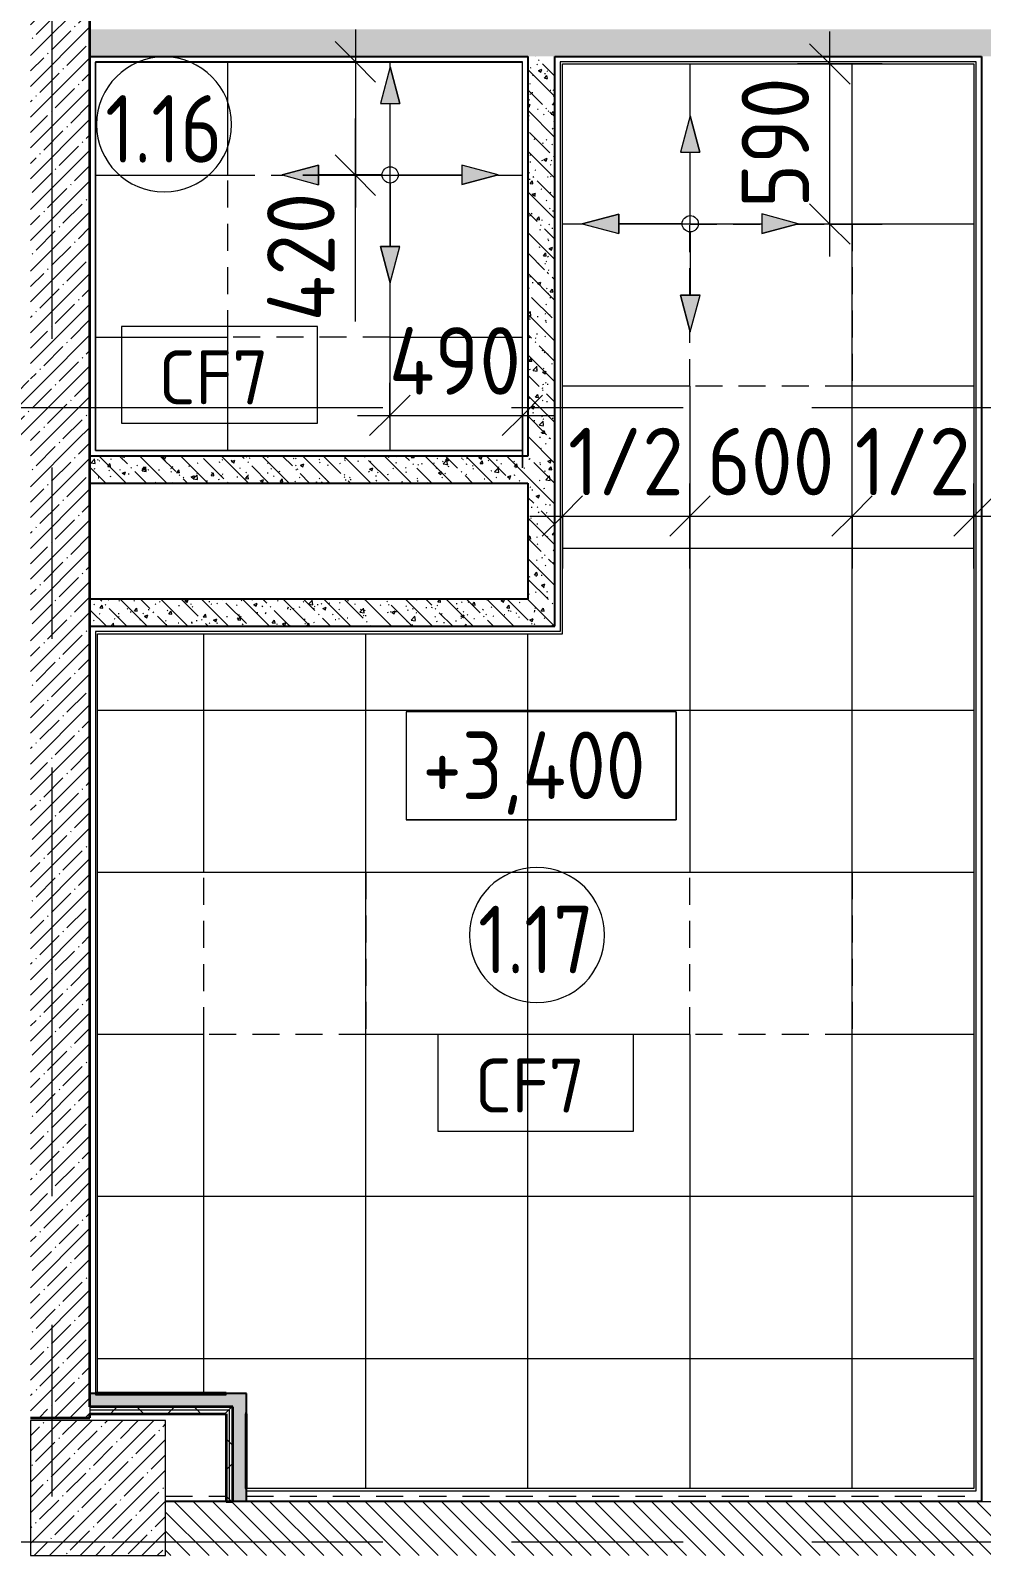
# Model space of a CAD drawing. Header units: millimetres. Extents: x 35861 to 236814, y -8553 to 29000.
# Drawn here: x 75480 to 79000, y 3550 to 9196 of the extents above; entities that cross this region are included whole.
import ezdxf

# ---------------------------------------------------------------- set-up
doc = ezdxf.new("R2010")
doc.units = ezdxf.units.MM
doc.linetypes.add('200_ШТРИХ__ш1_п0_6_', pattern=[160, 100, -60])
doc.linetypes.add('Осевая', pattern=[3175, 635, -476.25, 1587.5, -476.25])
for name, color, linetype, lineweight in [('A-ANNO-DIMS', 7, 'Continuous', 9), ('A-ANNO-DIMS-100', 7, 'Continuous', 9), ('A-AREA-IDEN', 7, 'Continuous', 9), ('A-CLNG-IDEN', 7, 'Continuous', 9), ('A-DETL-GENF', 7, 'Continuous', 9), ('A-DETL-MBND', 7, '200_ШТРИХ__ш1_п0_6_', 9), ('A-WALL', 7, 'Continuous', 9), ('G-ANNO-DIMS', 7, 'Continuous', 9), ('I-WALL', 7, 'Continuous', 9), ('S-COLS', 7, 'Continuous', 9), ('Оси-2', 7, 'Осевая', 9)]:
    doc.layers.add(name, color=color, linetype=linetype, lineweight=lineweight)
for name, color, linetype, lineweight, true_color in [('A-WALL-1', 7, 'Continuous', 35, 0x3c3c3c), ('A-WALL-2', 7, 'Continuous', 25, 0x3c3c3c), ('A-WALL-FNSH-2', 7, 'Continuous', 13, 0x3c3c3c)]:
    doc.layers.add(name, color=color, linetype=linetype, lineweight=lineweight, true_color=true_color)
doc.styles.add('GOST Common', font='GOST_Common.ttf', dxfattribs={"width": 0.9, "height": 250})
doc.styles.add('GOST Common_1', font='GOST_Common.ttf', dxfattribs={"height": 200})
doc.styles.add('ISOCPEUR', font='isocpeur.ttf', dxfattribs={"width": 0.9, "height": 250})
doc.dimstyles.new('ISO-2_5_0_9К_БОЛЬШОЙ', dxfattribs={"dimscale": 304.8, "dimtxt": 248.995294, "dimasz": 0.492126, "dimexe": 0.393701, "dimexo": 0.984252, "dimgap": 0, "dimtad": 1, "dimdec": 0, "dimrnd": 10, "dimzin": 0, "dimdsep": 46, "dimtxsty": 'ISOCPEUR', "dimblk1": 'OBLIQUE', "dimblk2": 'OBLIQUE', "dimsah": 1, "dimcen": 0.09, "dimdle": 0.393701, "dimazin": 0, "dimtfac": 1, "dimtdec": 4, "dimtix": 1, "dimtmove": 0, "dimatfit": 3, "dimfxl": 1, "dimtvp": 1, "dimtolj": 1, "dimtzin": 0, "dimarcsym": 2})
doc.dimstyles.new('ISO-2_5_0_9К_БОЛЬШОЙ_2', dxfattribs={"dimscale": 304.8, "dimtxt": 248.995294, "dimasz": 0.492126, "dimexe": 0.393701, "dimexo": 0.984252, "dimgap": 0, "dimtad": 1, "dimdec": 0, "dimrnd": 10, "dimzin": 0, "dimdsep": 46, "dimtxsty": 'ISOCPEUR', "dimblk1": 'OBLIQUE', "dimblk2": 'OBLIQUE', "dimsah": 1, "dimcen": 0.09, "dimdle": 0.393701, "dimazin": 0, "dimtfac": 1, "dimtdec": 4, "dimtix": 1, "dimtmove": 1, "dimatfit": 3, "dimfxl": 1, "dimtvp": 1, "dimtolj": 1, "dimtzin": 0, "dimarcsym": 2})
pattern_1 = [(45, (0, 0), (-57.02463, 57.02463), []), (45, (57.025, 0), (-57.02463, 57.02463), [100.806, -20.161, 3.353, -16.808])]
pattern_2 = [(135, (0, 0), (-75.43415, -75.43415), [106.68, -17.78, 3.556, -17.78]), (135, (0, 75.39), (-75.43415, -75.43415), []), (50, (0, 0), (127.52922, -11.15758), [13.335, -146.685]), (355, (0, 0), (-24.66966, 133.74002), [10.668, -117.348]), (100.451, (10.63, -0.93), (102.85973, 122.58178), [11.333, -124.663]), (46.184, (0, 35.56), (189.75516, -29.43036), [20.002, -220.027]), (96.636, (15.81, 33.1), (166.1822, 173.1996), [17, -186.995]), (351.184, (0, 35.56), (166.18393, 173.19757), [16.002, -176.022]), (21, (17.78, 26.67), (106.13027, -71.58603), [13.335, -146.685]), (326, (17.78, 26.67), (43.26188, 128.93175), [10.668, -117.348]), (71.451, (26.62, 20.7), (149.39198, 57.34505), [11.333, -124.663]), (37.5, (0, 0), (2.162228, 59.188357), [3.353, -112.573, 3.353, -115.773, -117.792]), (37.5, (0, 0), (2.162228, 59.188357), [-235.052, 3.353, -114.44]), (7.5, (0, 0), (46.773857, 70.12615), [3.353, -64.567, 3.353, -109.906, -44.894]), (7.5, (0, 0), (46.773857, 70.12615), [-181.178, 3.353, -41.542]), (327.5, (-39.65, 0), (94.91367, -4.010093), [3.353, -41.097, 3.353, -135.331, -184.023]), (327.5, (-39.65, 0), (94.91367, -4.010093), [-183.134, 3.353, -180.67]), (317.5, (-57.43, 0), (103.69057, 17.79882), [3.353, -54.432, 3.353, -88.748, -130.683]), (317.5, (-57.43, 0), (103.69057, 17.79882), [-149.885, 3.353, -127.33])]
pattern_3 = [(45, (0, 0), (-106.06602, 106.06602), []), (135, (0, 0), (-106.06602, -106.06602), [])]

# ---------------------------------------------------------------- blocks, each defined once
blk = doc.blocks.new('BSC_Колонна _Прямоугольная - 500х500-V11-План потолков с обозначением видов отделки и геометрии 1 этажа в осях 12 - 23')
at = {"layer": 'S-COLS'}
h = blk.add_hatch(dxfattribs=at)
h.set_pattern_fill('FP_13', color=256, style=0, pattern_type=2)
h.set_pattern_definition([(45, (-75730, -3800), (-57.02463, 57.02463), []), (45, (-75672.975, -3800), (-57.02463, 57.02463), [100.806, -20.161, 3.353, -16.808])])
h.paths.add_polyline_path([(-250, -250), (250, -250), (250, 250), (-250, 250), (-250, -110.3)])
for p, q in [((250, 250), (-250, 250)), ((-250, 250), (-250, -250)), ((250, -250), (250, 250)), ((-250, -250), (250, -250))]:
    blk.add_line(p, q, dxfattribs=at)
blk = doc.blocks.new('Начало раскладки_красным - Начало раскладки_красным-26102174-План потолков с обозначением видов отделки и геометрии 1 этажа в осях 12 - 23')
at = {"layer": 'A-DETL-GENF'}
for points in [[(-36.2, 264.8), (36.2, 264.8), (0, 400)], [(-264.8, -36.2), (-264.8, 36.2), (-400, 0)], [(264.8, -36.2), (400, 0), (264.8, 36.2), (264.8, -28)], [(0, -400), (36.2, -264.8), (-36.2, -264.8)]]:
    blk.add_hatch(color=256, dxfattribs=at).paths.add_polyline_path(points)
for p, q in [((0, 400), (-36.2, 264.8)), ((0, 400), (-36.2, 264.8)), ((36.2, 264.8), (0, 400)), ((0, 400), (36.2, 264.8)), ((-36.2, 264.8), (36.2, 264.8)), ((-36.2, 264.8), (36.2, 264.8)), ((0, 30), (0, 264.8)), ((-264.8, 36.2), (-400, 0)), ((-400, 0), (-264.8, 36.2)), ((-400, 0), (-264.8, -36.2)), ((-400, 0), (-264.8, -36.2)), ((-264.8, -36.2), (-264.8, 36.2)), ((-264.8, 36.2), (-264.8, -36.2)), ((-30, 0), (-264.8, 0)), ((30, 0), (264.8, 0)), ((400, 0), (264.8, 36.2)), ((264.8, 36.2), (264.8, -36.2)), ((400, 0), (264.8, 36.2)), ((264.8, 36.2), (264.8, -36.2)), ((400, 0), (264.8, -36.2)), ((0, -30), (0, -264.8)), ((264.8, -36.2), (400, 0)), ((36.2, -264.8), (-36.2, -264.8)), ((-36.2, -264.8), (0, -400)), ((0, -400), (-36.2, -264.8)), ((-36.2, -264.8), (36.2, -264.8)), ((0, -400), (36.2, -264.8)), ((0, -400), (36.2, -264.8))]:
    blk.add_line(p, q, dxfattribs=at)
blk.add_circle((0, 0), 30, dxfattribs=at)
blk = doc.blocks.new('Марка_Помещения - Номер-25198446-План потолков с обозначением видов отделки и геометрии 1 этажа в осях 12 - 23')
at = {"layer": 'A-AREA-IDEN'}
for start, end in [(360, 180), (180, 360)]:
    blk.add_arc((0, 0), 2.5, start, end, dxfattribs=at)
blk = doc.blocks.new('М_потолков - Марка_ Имя типа-25382930-План потолков с обозначением видов отделки и геометрии 1 этажа в осях 12 - 23')
at = {"layer": 'A-CLNG-IDEN'}
for p, q in [((3.625, 1.984375), (-3.625, 1.984375)), ((-3.625, 1.984375), (-3.625, -1.59375)), ((3.625, -1.59375), (3.625, 1.984375)), ((-3.625, -1.59375), (3.625, -1.59375))]:
    blk.add_line(p, q, dxfattribs=at)
blk = doc.blocks.new('Высотные отметки - 10х4_h_-17668695-План потолков с обозначением видов отделки и геометрии 1 этажа в осях 12 - 23')
at = {"layer": 'G-ANNO-DIMS'}
for p, q in [((-5, 4), (-5, 0)), ((5, 4), (-5, 4)), ((5, 4), (-5, 4)), ((-5, 4), (-5, 0)), ((5, 4), (5, 0)), ((5, 0), (5, 4)), ((5, 0), (-5, 0)), ((-5, 0), (5, 0))]:
    blk.add_line(p, q, dxfattribs=at)
blk = doc.blocks.new('DIMBLOCK40-План потолков с обозначением видов отделки и геометрии 1 этажа в осях 12 - 23')
at = {"layer": 'A-ANNO-DIMS-100'}
for p, q in [((77448.9, 7204.6), (77448.9, 7518.5)), ((77921.2, 7204.6), (77921.2, 7518.5)), ((77328.9, 7398.5), (77921.2, 7398.5)), ((77448.9, 7398.5), (77448.9, 7204.6)), ((77921.2, 7398.5), (77921.2, 7204.6))]:
    blk.add_line(p, q, dxfattribs=at)
at = {"layer": 'A-ANNO-DIMS-100', "lineweight": 20}
for p, q in [((77448.9, 7398.5), (77523.9, 7473.5)), ((77921.2, 7398.5), (77996.2, 7473.5)), ((77448.9, 7398.5), (77373.9, 7323.5)), ((77921.2, 7398.5), (77846.2, 7323.5))]:
    blk.add_line(p, q, dxfattribs=at)
at = {"layer": 'A-ANNO-DIMS-100', "color": 0, "insert": (77469.6, 7725.1), "char_height": 250, "width": 517.144, "attachment_point": 1, "line_spacing_factor": 1.149209, "style": 'ISOCPEUR'}
blk.add_mtext('1/2', dxfattribs=at)
blk = doc.blocks.new('_Oblique')
at = {"color": 0, "linetype": 'ByBlock', "lineweight": -2}
blk.add_line((-0.5, -0.5), (0.5, 0.5), dxfattribs=at)
blk = doc.blocks.new('DIMBLOCK41-План потолков с обозначением видов отделки и геометрии 1 этажа в осях 12 - 23')
at = {"layer": 'A-ANNO-DIMS-100'}
for p, q in [((77921.2, 7204.6), (77921.2, 7518.5)), ((78521.2, 7204.6), (78521.2, 7518.5)), ((77921.2, 7398.5), (78521.2, 7398.5)), ((77921.2, 7398.5), (77921.2, 7204.6)), ((78521.2, 7398.5), (78521.2, 7204.6))]:
    blk.add_line(p, q, dxfattribs=at)
at = {"layer": 'A-ANNO-DIMS-100', "lineweight": 20}
for p, q in [((77921.2, 7398.5), (77996.2, 7473.5)), ((78521.2, 7398.5), (78596.2, 7473.5)), ((77921.2, 7398.5), (77846.2, 7323.5)), ((78521.2, 7398.5), (78446.2, 7323.5))]:
    blk.add_line(p, q, dxfattribs=at)
at = {"layer": 'A-ANNO-DIMS-100', "color": 0, "insert": (77984.2, 7725.1), "char_height": 250, "width": 568.858, "attachment_point": 1, "line_spacing_factor": 1.149209, "style": 'ISOCPEUR'}
blk.add_mtext('600', dxfattribs=at)
blk = doc.blocks.new('DIMBLOCK42-План потолков с обозначением видов отделки и геометрии 1 этажа в осях 12 - 23')
at = {"layer": 'A-ANNO-DIMS-100'}
for p, q in [((78521.2, 7204.6), (78521.2, 7518.5)), ((78972.5, 7204.6), (78972.5, 7518.5)), ((78521.2, 7398.5), (79092.5, 7398.5)), ((78521.2, 7398.5), (78521.2, 7204.6)), ((78972.5, 7398.5), (78972.5, 7204.6))]:
    blk.add_line(p, q, dxfattribs=at)
at = {"layer": 'A-ANNO-DIMS-100', "lineweight": 20}
for p, q in [((78521.2, 7398.5), (78596.2, 7473.5)), ((78972.5, 7398.5), (79047.5, 7473.5)), ((78521.2, 7398.5), (78446.2, 7323.5)), ((78972.5, 7398.5), (78897.5, 7323.5))]:
    blk.add_line(p, q, dxfattribs=at)
at = {"layer": 'A-ANNO-DIMS-100', "color": 0, "insert": (78531.4, 7725.1), "char_height": 250, "width": 517.144, "attachment_point": 1, "line_spacing_factor": 1.149209, "style": 'ISOCPEUR'}
blk.add_mtext('1/2', dxfattribs=at)
blk = doc.blocks.new('DIMBLOCK43-План потолков с обозначением видов отделки и геометрии 1 этажа в осях 12 - 23')
at = {"layer": 'A-ANNO-DIMS-100', "lineweight": 20}
for p, q in [((78438.8, 9072), (78363.8, 9147)), ((78438.8, 9072), (78513.8, 8997)), ((78438.8, 8479.5), (78363.8, 8554.5)), ((78438.8, 8479.5), (78513.8, 8404.5))]:
    blk.add_line(p, q, dxfattribs=at)
at = {"layer": 'A-ANNO-DIMS-100'}
for p, q in [((78438.8, 8359.5), (78438.8, 9192)), ((78632.8, 9072), (78318.8, 9072)), ((78438.8, 9072), (78632.8, 9072)), ((78632.8, 8479.5), (78318.8, 8479.5)), ((78438.8, 8479.5), (78632.8, 8479.5))]:
    blk.add_line(p, q, dxfattribs=at)
at = {"layer": 'A-ANNO-DIMS-100', "color": 0, "insert": (78112.2, 8538.7), "char_height": 250, "width": 568.858, "attachment_point": 1, "rotation": 90, "line_spacing_factor": 1.149209, "style": 'ISOCPEUR'}
blk.add_mtext('590', dxfattribs=at)
blk = doc.blocks.new('DIMBLOCK44-План потолков с обозначением видов отделки и геометрии 1 этажа в осях 12 - 23')
at = {"layer": 'A-ANNO-DIMS-100', "lineweight": 20}
for p, q in [((76682.5, 9080), (76607.5, 9155)), ((76682.5, 9080), (76757.5, 9005)), ((76682.5, 8660.3), (76607.5, 8735.3)), ((76682.5, 8660.3), (76757.5, 8585.3))]:
    blk.add_line(p, q, dxfattribs=at)
at = {"layer": 'A-ANNO-DIMS-100'}
for p, q in [((76682.5, 9200), (76682.5, 8540.3)), ((76488.6, 9080), (76802.5, 9080)), ((76682.5, 9080), (76488.6, 9080)), ((76682.5, 8716.8), (76682.5, 8870.2)), ((76682.5, 8118.8), (76682.5, 8716.8)), ((76488.6, 8660.3), (76802.5, 8660.3)), ((76682.5, 8660.3), (76488.6, 8660.3))]:
    blk.add_line(p, q, dxfattribs=at)
at = {"layer": 'A-ANNO-DIMS-100', "color": 0, "insert": (76355.9, 8118.8), "char_height": 250, "width": 597.589, "attachment_point": 1, "rotation": 90, "line_spacing_factor": 1.149209, "style": 'ISOCPEUR'}
blk.add_mtext('420', dxfattribs=at)
blk = doc.blocks.new('DIMBLOCK45-План потолков с обозначением видов отделки и геометрии 1 этажа в осях 12 - 23')
at = {"layer": 'A-ANNO-DIMS-100'}
for p, q in [((76810.4, 7760.3), (76810.4, 7891.1)), ((77300.9, 7577.2), (77300.9, 7891.1)), ((76690.4, 7771.1), (77420.9, 7771.1)), ((76810.4, 7771.1), (76810.4, 7760.3)), ((77300.9, 7771.1), (77300.9, 7577.2))]:
    blk.add_line(p, q, dxfattribs=at)
at = {"layer": 'A-ANNO-DIMS-100', "lineweight": 20}
for p, q in [((76810.4, 7771.1), (76885.4, 7846.1)), ((77300.9, 7771.1), (77375.9, 7846.1)), ((76810.4, 7771.1), (76735.4, 7696.1)), ((77300.9, 7771.1), (77225.9, 7696.1))]:
    blk.add_line(p, q, dxfattribs=at)
at = {"layer": 'A-ANNO-DIMS-100', "color": 0, "insert": (76806.7, 8097.7), "char_height": 250, "width": 597.589, "attachment_point": 1, "line_spacing_factor": 1.149209, "style": 'ISOCPEUR'}
blk.add_mtext('490', dxfattribs=at)

msp = doc.modelspace()

# ---------------------------------------------------------------- hatches: boundary and pattern name
at = {"layer": 'A-DETL-MBND'}
h = msp.add_hatch(dxfattribs=at)
h.set_pattern_fill('FP_60', color=256, style=0, pattern_type=2)
h.set_pattern_definition([(180, (76210.45, 8060.3), (-7e-14, -600), []), (270, (76210.45, 8060.3), (600, 4e-14), [])])
h.paths.add_polyline_path([(75820.5, 7640.6), (77300.9, 7640.6), (77300.9, 9080), (75720, 9080), (75720, 7640.6)])
h.paths.add_polyline_path([(76210.4, 8060.3), (76210.4, 8660.3), (76411.4, 8661.1), (76546.7, 8697.4), (76546.7, 8660.3), (76810.4, 8660.3), (76810.4, 8396.5), (76847.8, 8396.6), (76811.7, 8261.3), (76810.4, 8265.9), (76810.4, 8060.3)])
h.paths.add_polyline_path([(77076.2, 8625.2), (77076.2, 8697.7), (77211.4, 8661.5)])
h.paths.add_polyline_path([(76775.1, 8926.1), (76811.2, 9061.3), (76847.5, 8926.1)])
h = msp.add_hatch(dxfattribs=at)
h.set_pattern_fill('FP_59', color=256, style=0, pattern_type=2)
h.set_pattern_definition([(270, (77321.2, 6679.5), (600, 4e-14), []), (0, (77321.2, 6679.5), (0, 600), [])])
h.paths.add_polyline_path([(78707.1, 3798), (78972.5, 3798), (78972.5, 9072), (77448.9, 9072), (77448.9, 6962.6), (75728, 6962.6), (75728, 4153), (76204.4, 4153), (76204.4, 4150), (76279.4, 4149.1), (76279.4, 4075), (76282.4, 4075), (76282.4, 3798), (77263.8, 3798)])
h.paths.add_polyline_path([(78521.2, 5479.5), (77921.2, 5479.5), (77921.2, 6079.5), (78521.2, 6079.5), (78521.2, 5855)])
h.paths.add_polyline_path([(76121.2, 5479.5), (76121.2, 6079.5), (76721.2, 6079.5), (76721.2, 5479.5)])
h.paths.add_polyline_path([(77921.2, 7879.5), (77921.2, 8085.1), (77886.1, 8215.7), (77921.2, 8215.8), (77921.2, 8479.5), (78187, 8479.5), (78186.9, 8516.9), (78322.2, 8480.7), (78317.6, 8479.5), (78521.2, 8479.5), (78521.2, 7879.5)])
h.paths.add_polyline_path([(77657.4, 8444.1), (77522.2, 8480.3), (77657.4, 8516.6)])
h.paths.add_polyline_path([(77885.8, 8745.2), (77922, 8880.5), (77958.3, 8745.3)])
at = {"layer": 'A-WALL'}
h = msp.add_hatch(dxfattribs=at)
h.set_pattern_fill('FP_34', color=256, style=0, pattern_type=2)
h.set_pattern_definition([(135, (0, 0), (-35.35534, -35.35534), [])])
h.paths.add_polyline_path([(84200, 3550), (84200, 3750), (80850, 3750), (80850, 3550)])
h.paths.add_polyline_path([(80350, 3550), (80350, 3750), (75980, 3750), (75980, 3550), (78707.1, 3550)])
at = {"layer": 'I-WALL'}
h = msp.add_hatch(dxfattribs=at)
h.set_pattern_fill('FP_1', color=256, style=0, pattern_type=2)
h.set_pattern_definition(pattern_1)
h.paths.add_polyline_path([(75700, 7900), (75700, 10900), (75480, 10900), (75480, 7900)])
h = msp.add_hatch(dxfattribs=at)
h.set_pattern_fill('FP_20', color=256, style=0, pattern_type=2)
h.set_pattern_definition(pattern_2)
h.paths.add_polyline_path([(81593.6, 9100), (81830, 9100), (81830, 9200), (75700, 9200), (75700, 9100), (80094.1, 9100), (80115.5, 9180), (80137, 9100), (80151.8, 9100)])
h = msp.add_hatch(dxfattribs=at)
h.set_pattern_fill('FP_20', color=256, style=0, pattern_type=2)
h.set_pattern_definition(pattern_2)
h.paths.add_polyline_path([(77420.9, 7090.6), (77420.9, 9100), (77320.9, 9100), (77320.9, 7090.6)])
h = msp.add_hatch(dxfattribs=at)
h.set_pattern_fill('FP_1', color=256, style=0, pattern_type=2)
h.set_pattern_definition(pattern_1)
h.paths.add_polyline_path([(75700, 7680), (75700, 7900), (72080, 7900), (72080, 7680), (75480, 7680)])
h = msp.add_hatch(dxfattribs=at)
h.set_pattern_fill('FP_1', color=256, style=0, pattern_type=2)
h.set_pattern_definition(pattern_1)
h.paths.add_polyline_path([(75480, 4060), (75700, 4060), (75700, 7680), (75480, 7680), (75480, 5855)])
h = msp.add_hatch(dxfattribs=at)
h.set_pattern_fill('FP_20', color=256, style=0, pattern_type=2)
h.set_pattern_definition(pattern_2)
h.paths.add_polyline_path([(77320.9, 7520.6), (77320.9, 7620.6), (75700, 7620.6), (75700, 7520.6), (75820.5, 7520.6)])
h = msp.add_hatch(dxfattribs=at)
h.set_pattern_fill('FP_20', color=256, style=0, pattern_type=2)
h.set_pattern_definition(pattern_2)
h.paths.add_polyline_path([(77420.9, 6990.6), (77420.9, 7090.6), (75700, 7090.6), (75700, 6990.6), (75820.5, 6990.6)])
for points in [[(76229.4, 4100), (76279.4, 4100), (76279.4, 4150), (75700, 4150), (75700, 4100), (75820.5, 4100)], [(76229.4, 3750), (76279.4, 3750), (76279.4, 4100), (76229.4, 4100), (76229.4, 4075)]]:
    msp.add_hatch(color=256, dxfattribs=at).paths.add_polyline_path(points)
h = msp.add_hatch(dxfattribs=at)
h.set_pattern_fill('FP_63', color=256, style=0, pattern_type=2)
h.set_pattern_definition(pattern_3)
h.paths.add_polyline_path([(76216.9, 4087.5), (76229.4, 4087.5), (76229.4, 4100), (75700, 4100), (75700, 4087.5), (75820.5, 4087.5)])
h = msp.add_hatch(dxfattribs=at)
h.set_pattern_fill('FP_63', color=256, style=0, pattern_type=2)
h.set_pattern_definition(pattern_3)
h.paths.add_polyline_path([(76204.4, 4075), (76216.9, 4075), (76216.9, 4087.5), (75700, 4087.5), (75700, 4075), (75820.5, 4075)])
h = msp.add_hatch(dxfattribs=at)
h.set_pattern_fill('FP_63', color=256, style=0, pattern_type=2)
h.set_pattern_definition(pattern_3)
h.paths.add_polyline_path([(76216.9, 3750), (76216.9, 4075), (76204.4, 4075), (76204.4, 3750)])
h = msp.add_hatch(dxfattribs=at)
h.set_pattern_fill('FP_63', color=256, style=0, pattern_type=2)
h.set_pattern_definition(pattern_3)
h.paths.add_polyline_path([(76216.9, 3750), (76229.4, 3750), (76229.4, 4087.5), (76216.9, 4087.5), (76216.9, 4075)])

# ---------------------------------------------------------------- linework, layer by layer
at = {"layer": 'A-DETL-MBND'}
for p, q in [((75720, 9080), (75720, 7640.6)), ((77300.9, 9080), (75720, 9080)), ((77300.9, 7640.6), (77300.9, 9080)), ((76210.4, 8060.3), (76210.4, 8660.3)), ((76210.4, 8660.3), (76414.3, 8660.3)), ((76546.7, 8660.3), (76810.4, 8660.3)), ((76810.4, 8660.3), (76810.4, 8396.5)), ((77921.2, 8215.7), (77921.2, 8479.5)), ((77921.2, 8479.5), (78187, 8479.5)), ((78317.6, 8479.5), (78521.2, 8479.5)), ((78521.2, 8479.5), (78521.2, 7879.5)), ((76810.4, 8265.9), (76810.4, 8060.3)), ((77921.2, 7879.5), (77921.2, 8085.1)), ((76810.4, 8060.3), (76210.4, 8060.3)), ((78521.2, 7879.5), (77921.2, 7879.5)), ((75720, 7640.6), (77300.9, 7640.6)), ((76121.2, 5479.5), (76121.2, 6079.5)), ((76121.2, 6079.5), (76721.2, 6079.5)), ((76721.2, 6079.5), (76721.2, 5479.5)), ((77921.2, 5479.5), (77921.2, 6079.5)), ((77921.2, 6079.5), (78521.2, 6079.5)), ((78521.2, 6079.5), (78521.2, 5479.5)), ((76721.2, 5479.5), (76121.2, 5479.5)), ((78521.2, 5479.5), (77921.2, 5479.5)), ((75980, 3770), (76204.4, 3770)), ((76279.4, 3770), (79000.5, 3770))]:
    msp.add_line(p, q, dxfattribs=at)
at = {"layer": 'A-WALL'}
for p, q in [((75720, 4153), (75720, 4150)), ((75700, 4100), (75700, 4075)), ((76216.9, 4087.5), (75700, 4087.5)), ((76216.9, 3750), (76216.9, 4087.5)), ((79000.5, 3750), (79100.5, 3750))]:
    msp.add_line(p, q, dxfattribs=at)
at = {"layer": 'A-WALL-1'}
for p, q in [((75700, 7900), (75700, 10900)), ((75700, 4100), (75700, 7900)), ((76229.4, 4100), (75700, 4100)), ((75700, 4060), (75700, 4075)), ((75700, 4075), (76204.4, 4075)), ((76204.4, 4075), (76204.4, 3750)), ((76229.4, 3750), (76229.4, 4100)), ((76279.4, 4075), (76274.4, 4075)), ((75480, 4060), (75700, 4060)), ((76204.4, 3750), (76229.4, 3750))]:
    msp.add_line(p, q, dxfattribs=at)
at = {"layer": 'A-WALL-2'}
for p, q in [((75700, 9100), (77320.9, 9100)), ((77320.9, 9100), (77320.9, 7620.6)), ((77420.9, 9100), (79000.5, 9100)), ((77420.9, 6990.6), (77420.9, 9100)), ((79000.5, 9100), (79000.5, 3750)), ((77320.9, 7620.6), (75700, 7620.6)), ((75700, 7520.6), (77320.9, 7520.6)), ((77320.9, 7520.6), (77320.9, 7090.6)), ((77320.9, 7090.6), (75700, 7090.6)), ((75700, 6990.6), (77420.9, 6990.6)), ((76279.4, 4150), (75700, 4150)), ((76279.4, 3750), (76279.4, 4150)), ((79000.5, 3750), (75980, 3750))]:
    msp.add_line(p, q, dxfattribs=at)
at = {"layer": 'A-WALL-FNSH-2'}
for p, q in [((77300.9, 9080), (75720, 9080)), ((75720, 9080), (75720, 7640.6)), ((75721, 9079), (77299.9, 9079)), ((75721, 7641.6), (75721, 9079)), ((77299.9, 9079), (77299.9, 7641.6)), ((77300.9, 7640.6), (77300.9, 9080)), ((78980.5, 9080), (77440.9, 9080)), ((77440.9, 9080), (77440.9, 6970.6)), ((77448.9, 9072), (78972.5, 9072)), ((77448.9, 6962.6), (77448.9, 9072)), ((78972.5, 9072), (78972.5, 3798)), ((78980.5, 3790), (78980.5, 9080)), ((75720, 7640.6), (77300.9, 7640.6)), ((77299.9, 7641.6), (75721, 7641.6)), ((75720, 6970.6), (75720, 4153)), ((77440.9, 6970.6), (75720, 6970.6)), ((75728, 4150), (75728, 6962.6)), ((75728, 6962.6), (77448.9, 6962.6)), ((76204.4, 4153), (75720, 4153)), ((75720, 4150), (75720, 4145)), ((75720, 4145), (76204.4, 4145)), ((76204.4, 4145), (76204.4, 4153)), ((76274.4, 4075), (76274.4, 3798)), ((76282.4, 4075), (76279.4, 4075)), ((76282.4, 3798), (76282.4, 4075)), ((76274.4, 3798), (76279.4, 3798)), ((76279.4, 3790), (78980.5, 3790)), ((78972.5, 3798), (76282.4, 3798))]:
    msp.add_line(p, q, dxfattribs=at)
at = {"layer": 'Оси-2'}
for p, q in [((75560, 593.7), (75560, 25078.1)), ((39160.8, 7800), (82200, 7800)), ((39160.8, 3600), (82200, 3600))]:
    msp.add_line(p, q, dxfattribs=at)

# ---------------------------------------------------------------- block references
at = {"layer": 'A-AREA-IDEN', "xscale": 99.99999999999993, "yscale": 99.99999999999993, "zscale": 99.99999999999993}
for p in [(75974.6, 8848.2), (77354.8, 5847)]:
    msp.add_blockref('Марка_Помещения - Номер-25198446-План потолков с обозначением видов отделки и геометрии 1 этажа в осях 12 - 23', p, dxfattribs=at)
at = {"layer": 'A-CLNG-IDEN', "xscale": 99.99999999999993, "yscale": 99.99999999999993, "zscale": 99.99999999999993}
for p in [(76179.5, 7902.1), (77350.2, 5280.1)]:
    msp.add_blockref('М_потолков - Марка_ Имя типа-25382930-План потолков с обозначением видов отделки и геометрии 1 этажа в осях 12 - 23', p, dxfattribs=at)
at = {"layer": 'A-DETL-GENF', "rotation": 0.03359668727813597}
for p in [(76811.4, 8661.3), (77922.2, 8480.5)]:
    msp.add_blockref('Начало раскладки_красным - Начало раскладки_красным-26102174-План потолков с обозначением видов отделки и геометрии 1 этажа в осях 12 - 23', p, dxfattribs=at)
at = {"layer": 'G-ANNO-DIMS', "xscale": 99.99999999999993, "yscale": 99.99999999999993, "zscale": 99.99999999999993}
msp.add_blockref('Высотные отметки - 10х4_h_-17668695-План потолков с обозначением видов отделки и геометрии 1 этажа в осях 12 - 23', (77370.7, 6273.8), dxfattribs=at)
at = {"layer": 'S-COLS'}
msp.add_blockref('BSC_Колонна _Прямоугольная - 500х500-V11-План потолков с обозначением видов отделки и геометрии 1 этажа в осях 12 - 23', (75730, 3800), dxfattribs=at)

# ---------------------------------------------------------------- texts
at = {"layer": 'A-AREA-IDEN', "char_height": 250, "width": 548.354, "attachment_point": 1, "style": 'GOST Common'}
for s, insert in [('1.16', (75756.5, 8956.8)), ('1.17', (77136.7, 5955.6))]:
    msp.add_mtext(s, dxfattribs=dict(at, insert=insert))
at = {"layer": 'A-CLNG-IDEN', "char_height": 200, "width": 529.114, "attachment_point": 1, "style": 'GOST Common_1'}
for insert in [(75953.7, 8011.8), (77124.4, 5389.9)]:
    msp.add_mtext('CF7', dxfattribs=dict(at, insert=insert))
at = {"layer": 'G-ANNO-DIMS', "insert": (76930.7, 6600.5), "char_height": 250, "width": 1055.976, "attachment_point": 1, "line_spacing_factor": 1.022761, "style": 'GOST Common'}
msp.add_mtext('+3,400', dxfattribs=at)

# ---------------------------------------------------------------- dimensions: what is measured, and where the dimension line sits
at = {"layer": 'A-ANNO-DIMS'}
dim = msp.add_linear_dim(base=(76682.5, 8660.3), p1=(76788.6, 9080), p2=(76788.6, 8660.3), angle=90, dimstyle='ISO-2_5_0_9К_БОЛЬШОЙ_2', override={"dimpost": '<>', "dimfxl": 419.696058}, dxfattribs=at)
dim.commit()
dim.dimension.update_dxf_attribs({"geometry": 'DIMBLOCK44-План потолков с обозначением видов отделки и геометрии 1 этажа в осях 12 - 23', "text_midpoint": (76522.5, 8417.6), "dimtype": 160, "text_rotation": 90})
dim = msp.add_linear_dim(base=(78438.8264755, 9072), p1=(78332.7604584, 8479.5), p2=(78332.7604584, 9072), angle=90, dimstyle='ISO-2_5_0_9К_БОЛЬШОЙ', override={"dimpost": '<>', "dimfxl": 592.5}, dxfattribs=at)
dim.commit()
dim.dimension.update_dxf_attribs({"geometry": 'DIMBLOCK43-План потолков с обозначением видов отделки и геометрии 1 этажа в осях 12 - 23', "text_midpoint": (78313.8264755, 8775.75)})
for base, p1, p2, override, picture, middle in [((77300.8953, 7771.1356), (76810.4477, 8060.3039), (77300.8953, 7877.2016), {"dimpost": '<>', "dimfxl": 523.512545}, 'DIMBLOCK45-План потолков с обозначением видов отделки и геометрии 1 этажа в осях 12 - 23', (77055.6715, 7896.1356)), ((78521.2, 7398.5), (77921.2, 7504.6), (78521.2, 7504.6), {"dimpost": '<>', "dimfxl": 600}, 'DIMBLOCK41-План потолков с обозначением видов отделки и геометрии 1 этажа в осях 12 - 23', (78221.2, 7523.5))]:
    dim = msp.add_linear_dim(base=base, p1=p1, p2=p2, dimstyle='ISO-2_5_0_9К_БОЛЬШОЙ', override=override, dxfattribs=at)
    dim.commit()
    dim.dimension.update_dxf_attribs({"geometry": picture, "text_midpoint": middle})
for base, p1, p2, override, picture, middle in [((77921.2, 7398.5), (77448.9, 7504.6), (77921.2, 7504.6), {"dimpost": '<>', "dimfxl": 472.290103}, 'DIMBLOCK40-План потолков с обозначением видов отделки и геометрии 1 этажа в осях 12 - 23', (77685, 7523.5)), ((78972.5, 7398.5), (78521.2, 7504.6), (78972.5, 7504.6), {"dimpost": '<>', "dimfxl": 451.290103}, 'DIMBLOCK42-План потолков с обозначением видов отделки и геометрии 1 этажа в осях 12 - 23', (78746.8, 7523.5))]:
    dim = msp.add_linear_dim(base=base, p1=p1, p2=p2, text='1/2', dimstyle='ISO-2_5_0_9К_БОЛЬШОЙ', override=override, dxfattribs=at)
    dim.commit()
    dim.dimension.update_dxf_attribs({"geometry": picture, "text_midpoint": middle})

doc.saveas('drawing.dxf')
